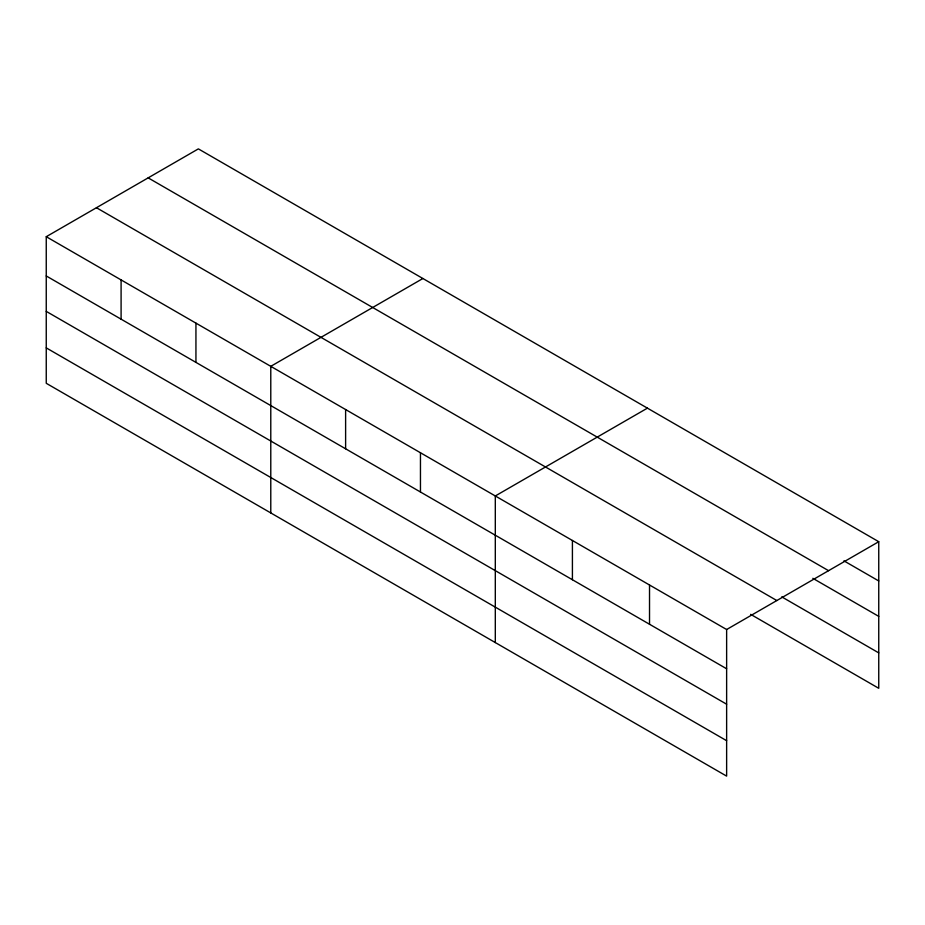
<?xml version="1.0" encoding="UTF-8"?>
<svg xmlns="http://www.w3.org/2000/svg" width="925" height="925" viewBox="0 0 925 925"><rect width="100%" height="100%" fill="white"/><g stroke="black" fill="none" stroke-linecap="round" stroke-linejoin="round"><path stroke-width="1.39" d="M46.25 236.708L726.634 629.52L726.634 776.121L46.25 383.297L46.25 236.708L198.366 148.879L878.75 541.703L878.75 688.293L750.649 614.339M422.887 278.506L270.782 366.335L270.782 512.936M647.419 408.145L495.303 495.962L495.303 642.563M726.634 629.52L878.75 541.703M843.924 560.851L878.75 580.958M148.162 177.866L828.557 570.679M812.832 578.322L878.75 616.374M781.741 596.868L878.75 652.877M96.443 207.72L776.838 600.545M46.25 275.962L726.634 668.775M46.25 311.378L726.634 704.202M46.25 347.881L726.634 740.694M649.523 585.005L649.523 624.259M572.413 540.477L572.413 579.732M420.459 452.753L420.459 492.007M345.615 409.544L345.615 448.798M195.938 323.126L195.938 362.38M121.094 279.917L121.094 319.171"/></g></svg>
